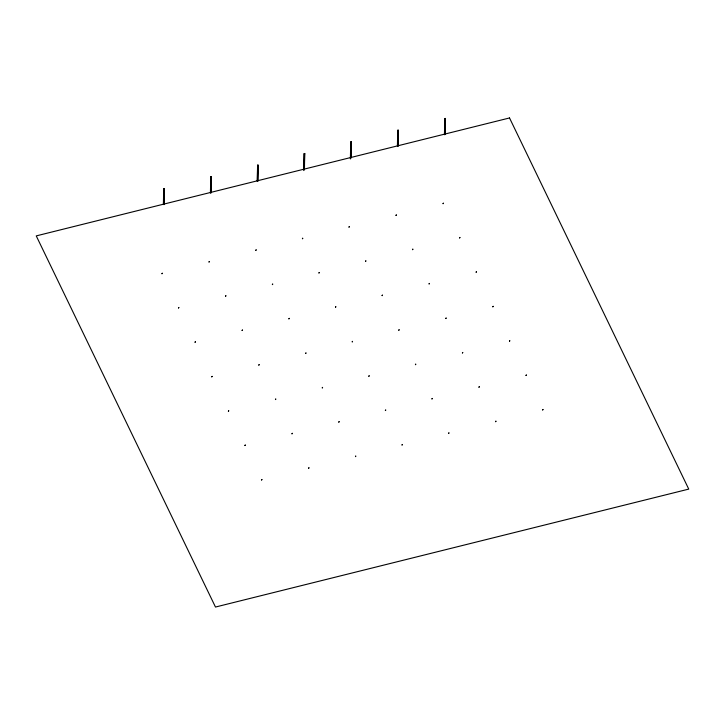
<?xml version="1.0" encoding="UTF-8"?>
<svg xmlns="http://www.w3.org/2000/svg" width="725" height="725" viewBox="0 0 725 725"><rect width="100%" height="100%" fill="white"/><g stroke="black" fill="none" stroke-linecap="round" stroke-linejoin="round"><path stroke-width="1.09" d="M163.379 204.423L163.741 188.6L164.203 188.482L164.013 204.649M163.569 203.634L163.741 188.6M163.85 204.305L164.203 188.482M210.431 192.696L210.785 176.873L211.256 176.755L211.066 192.932M210.594 193.04L210.785 176.873M210.893 192.587L211.256 176.755M257.239 181.032L257.602 165.209L258.073 165.092L257.873 181.259M257.411 181.377L257.602 165.209M257.71 180.915L258.073 165.092M303.802 170.556L304.183 153.6L304.654 153.483L304.455 169.65M303.993 169.768L304.183 153.6M304.292 169.306L304.654 153.483M350.383 158.947L350.764 141.991L351.235 141.873L351.036 158.041M350.574 158.159L350.764 141.991M350.873 157.697L351.235 141.873M397.4 146.106L397.762 130.282L398.224 130.165L398.034 146.332M397.572 146.45L397.762 130.282M397.871 145.988L398.224 130.165M444.452 134.379L444.806 118.556L445.277 118.438L445.087 134.605M444.615 134.723L444.806 118.556M444.923 134.261L445.277 118.438M163.904 188.944L164.376 188.826M210.957 177.217L211.419 177.099M257.765 165.554L258.236 165.436M304.346 153.945L304.817 153.827M350.927 142.336L351.398 142.218M397.925 130.627L398.397 130.509M444.978 118.9L445.44 118.782M509.521 117.957L36.25 235.897L215.479 607.043L688.75 489.103L509.521 117.957M162.282 273.262L161.983 273.715L162.282 273.262M209.335 261.535L209.027 261.997L209.335 261.535M256.142 249.862L255.843 250.324L256.142 249.862M302.724 238.262L302.425 238.715L302.724 238.262M349.305 226.653L349.006 227.115L349.305 226.653M396.303 214.935L396.004 215.398L396.303 214.935M443.356 203.218L443.057 203.671L443.356 203.218M178.821 307.509L178.522 307.971L178.821 307.509M225.874 295.782L225.566 296.244L225.874 295.782M272.691 284.118L272.382 284.581L272.691 284.118M319.272 272.509L318.964 272.972L319.272 272.509M365.853 260.9L365.545 261.362L365.853 260.9M412.842 249.192L412.543 249.654L412.842 249.192M459.895 237.465L459.596 237.927L459.895 237.465M195.369 341.765L195.061 342.227L195.369 341.765M242.413 330.038L242.114 330.5L242.413 330.038M289.23 318.375L288.931 318.837L289.23 318.375M335.811 306.766L335.512 307.228L335.811 306.766M382.392 295.157L382.093 295.619L382.392 295.157M429.39 283.448L429.082 283.901L429.39 283.448M476.434 271.721L476.135 272.183L476.434 271.721M212.081 376.384L211.782 376.837L212.081 376.384M259.133 364.657L258.825 365.119L259.133 364.657M305.95 352.984L305.642 353.447L305.95 352.984M352.531 341.384L352.223 341.837L352.531 341.384M399.112 329.775L398.804 330.228L399.112 329.775M446.102 318.058L445.803 318.52L446.102 318.058M493.154 306.34L492.855 306.793L493.154 306.34M228.701 410.803L228.402 411.265L228.701 410.803M275.754 399.076L275.455 399.538L275.754 399.076M322.571 387.413L322.272 387.875L322.571 387.413M369.152 375.804L368.853 376.266L369.152 375.804M415.733 364.195L415.434 364.657L415.733 364.195M462.731 352.486L462.423 352.939L462.731 352.486M509.775 340.759L509.476 341.221L509.775 340.759M245.249 445.059L244.95 445.522L245.249 445.059M292.302 433.333L291.994 433.795L292.302 433.333M339.119 421.669L338.811 422.131L339.119 421.669M385.7 410.06L385.392 410.522L385.7 410.06M432.281 398.451L431.973 398.913L432.281 398.451M479.27 386.742L478.971 387.204L479.27 386.742M526.323 375.015L526.024 375.478L526.323 375.015M261.897 479.524L261.589 479.986L261.897 479.524M308.941 467.797L308.642 468.259L308.941 467.797M355.757 456.134L355.458 456.596L355.757 456.134M402.339 444.525L402.04 444.987L402.339 444.525M448.92 432.916L448.621 433.378L448.92 432.916M495.918 421.207L495.619 421.669L495.918 421.207M542.971 409.48L542.662 409.942L542.971 409.48"/></g></svg>
